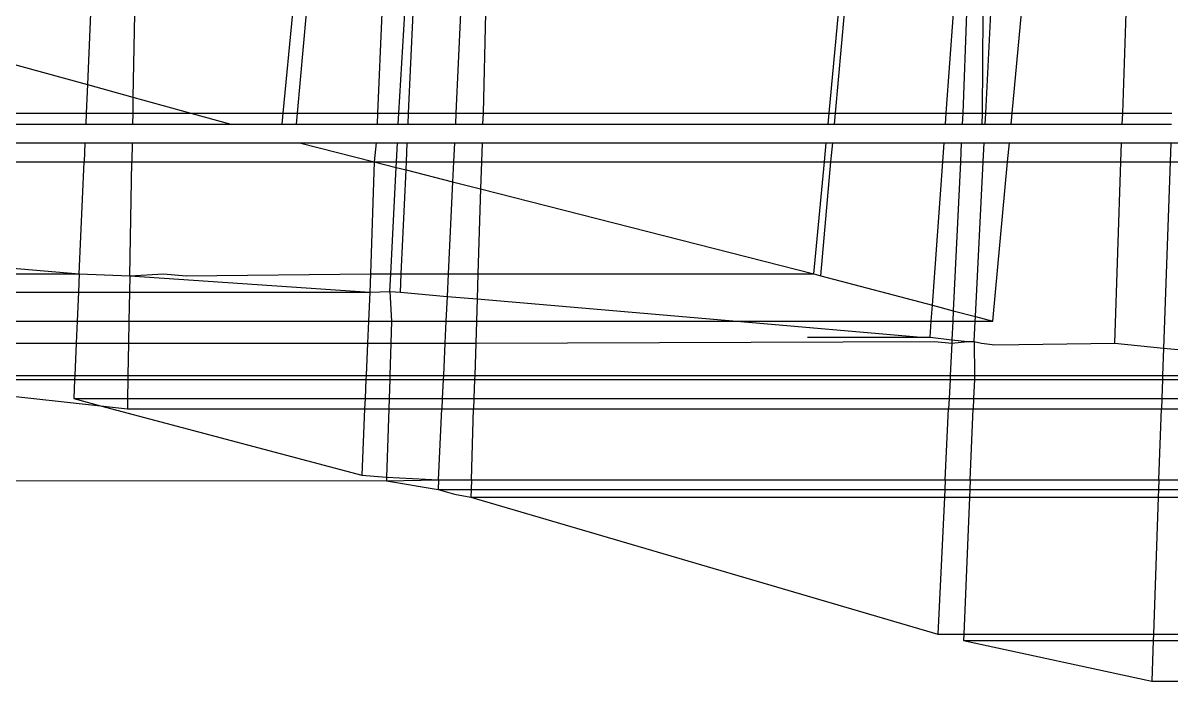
# Model space of a CAD drawing. Extents: x -24961 to 905641, y -154323 to 635957.
# Drawn here: x 396161.35 to 396170.37, y -143413.15 to -143407.97 of the extents above; entities that cross this region are included whole.
import ezdxf

# ---------------------------------------------------------------- set-up
doc = ezdxf.new("R2010")
doc.units = 0
doc.header["$LTSCALE"] = 1000
doc.header["$MEASUREMENT"] = 0

msp = doc.modelspace()

# ---------------------------------------------------------------- linework, layer by layer
for p, q in [((396161.904, -143407.2583), (396161.8516, -143408.4587)), ((396162.233, -143407.2583), (396162.2097, -143408.5571)), ((396163.3905, -143408.6819), (396163.4668, -143407.8965)), ((396163.5039, -143408.6819), (396163.5745, -143407.8965)), ((396164.166, -143407.8965), (396164.1315, -143408.6819)), ((396164.2995, -143408.6819), (396164.3471, -143407.8965)), ((396164.3762, -143408.6819), (396164.4123, -143407.8965)), ((396164.7847, -143407.8965), (396164.7474, -143408.6819)), ((396164.9802, -143407.8965), (396164.9606, -143408.6819)), ((396167.6801, -143408.6819), (396167.7536, -143407.8965)), ((396167.7297, -143408.6819), (396167.8006, -143407.8965)), ((396168.6012, -143408.6819), (396168.6577, -143407.8965)), ((396168.7616, -143407.8965), (396168.7303, -143408.6819)), ((396168.8899, -143407.8965), (396168.8829, -143408.6819)), ((396168.9112, -143408.6819), (396168.9506, -143407.8965)), ((396169.1195, -143408.6819), (396169.1929, -143407.8965)), ((396169.9878, -143408.6819), (396170.0151, -143407.8965)), ((396160.373, -143408.0512), (396161.8516, -143408.4587)), ((396161.8516, -143408.4587), (396161.8419, -143408.6819)), ((396161.8516, -143408.4587), (396162.2097, -143408.5571)), ((396162.2097, -143408.5571), (396162.2074, -143408.6819)), ((396162.2097, -143408.5571), (396162.6633, -143408.6819)), ((396160.1047, -143408.6819), (396161.8419, -143408.6819)), ((396161.8419, -143408.6819), (396161.8381, -143408.7688)), ((396161.8419, -143408.6819), (396162.2074, -143408.6819)), ((396162.2074, -143408.6819), (396162.2059, -143408.7688)), ((396162.2074, -143408.6819), (396162.6633, -143408.6819)), ((396162.6633, -143408.6819), (396162.9796, -143408.7688)), ((396162.6633, -143408.6819), (396163.3905, -143408.6819)), ((396163.382, -143408.7688), (396163.3905, -143408.6819)), ((396163.3905, -143408.6819), (396163.5039, -143408.6819)), ((396163.4958, -143408.7688), (396163.5039, -143408.6819)), ((396163.5039, -143408.6819), (396164.1315, -143408.6819)), ((396164.1315, -143408.6819), (396164.1279, -143408.7688)), ((396164.1315, -143408.6819), (396164.2995, -143408.6819)), ((396164.2951, -143408.7688), (396164.2995, -143408.6819)), ((396164.2995, -143408.6819), (396164.3762, -143408.6819)), ((396164.3723, -143408.7688), (396164.3762, -143408.6819)), ((396164.3762, -143408.6819), (396164.7474, -143408.6819)), ((396164.7474, -143408.6819), (396164.7433, -143408.7688)), ((396164.7474, -143408.6819), (396164.9606, -143408.6819)), ((396164.9606, -143408.6819), (396164.9578, -143408.7688)), ((396164.9606, -143408.6819), (396167.6801, -143408.6819)), ((396167.672, -143408.7688), (396167.6801, -143408.6819)), ((396167.6801, -143408.6819), (396167.7297, -143408.6819)), ((396167.7219, -143408.7688), (396167.7297, -143408.6819)), ((396167.7297, -143408.6819), (396168.6012, -143408.6819)), ((396168.595, -143408.7688), (396168.6012, -143408.6819)), ((396168.6012, -143408.6819), (396168.7303, -143408.6819)), ((396168.7303, -143408.6819), (396168.7263, -143408.7688)), ((396168.7303, -143408.6819), (396168.8829, -143408.6819)), ((396168.8829, -143408.6819), (396168.8798, -143408.7688)), ((396168.8829, -143408.6819), (396168.9112, -143408.6819)), ((396168.9071, -143408.7688), (396168.9112, -143408.6819)), ((396168.9112, -143408.6819), (396169.1195, -143408.6819)), ((396169.1113, -143408.7688), (396169.1195, -143408.6819)), ((396169.1195, -143408.6819), (396169.9878, -143408.6819)), ((396169.9848, -143408.7688), (396169.9878, -143408.6819)), ((396169.9878, -143408.6819), (396170.3735, -143408.6819)), ((396160.1031, -143408.7688), (396161.8381, -143408.7688)), ((396161.8381, -143408.7688), (396162.2059, -143408.7688)), ((396162.2059, -143408.7688), (396162.9796, -143408.7688)), ((396162.9796, -143408.7688), (396163.382, -143408.7688)), ((396163.382, -143408.7688), (396163.4958, -143408.7688)), ((396163.4958, -143408.7688), (396164.1279, -143408.7688)), ((396164.1279, -143408.7688), (396164.2951, -143408.7688)), ((396164.2951, -143408.7688), (396164.3723, -143408.7688)), ((396164.3723, -143408.7688), (396164.7433, -143408.7688)), ((396164.7433, -143408.7688), (396164.9578, -143408.7688)), ((396164.9578, -143408.7688), (396167.672, -143408.7688)), ((396167.672, -143408.7688), (396167.7219, -143408.7688)), ((396167.7219, -143408.7688), (396168.595, -143408.7688)), ((396168.595, -143408.7688), (396168.7263, -143408.7688)), ((396168.7263, -143408.7688), (396168.8798, -143408.7688)), ((396168.8798, -143408.7688), (396168.9071, -143408.7688)), ((396168.9071, -143408.7688), (396169.1113, -143408.7688)), ((396169.1113, -143408.7688), (396169.9848, -143408.7688)), ((396169.9848, -143408.7688), (396170.3704, -143408.7688)), ((396160.1005, -143408.9151), (396161.8317, -143408.9151)), ((396161.8317, -143408.9151), (396161.8252, -143409.0652)), ((396161.8317, -143408.9151), (396162.2032, -143408.9151)), ((396162.2032, -143408.9151), (396162.2005, -143409.0652)), ((396162.2032, -143408.9151), (396163.5179, -143408.9151)), ((396163.5179, -143408.9151), (396164.1063, -143409.0652)), ((396163.5179, -143408.9151), (396164.1216, -143408.9151)), ((396164.1216, -143408.9151), (396164.1063, -143409.0652)), ((396164.1216, -143408.9151), (396164.2876, -143408.9151)), ((396164.28, -143409.0652), (396164.2876, -143408.9151)), ((396164.2876, -143408.9151), (396164.3656, -143408.9151)), ((396164.3587, -143409.0652), (396164.3656, -143408.9151)), ((396164.3656, -143408.9151), (396164.7363, -143408.9151)), ((396164.7363, -143408.9151), (396164.7292, -143409.0652)), ((396164.7363, -143408.9151), (396164.9532, -143408.9151)), ((396164.9532, -143408.9151), (396164.9484, -143409.0652)), ((396164.9532, -143408.9151), (396167.6583, -143408.9151)), ((396167.6443, -143409.0652), (396167.6583, -143408.9151)), ((396167.6583, -143408.9151), (396167.7087, -143408.9151)), ((396167.6952, -143409.0652), (396167.7087, -143408.9151)), ((396167.7087, -143408.9151), (396168.5845, -143408.9151)), ((396168.5737, -143409.0652), (396168.5845, -143408.9151)), ((396168.5845, -143408.9151), (396168.7193, -143408.9151)), ((396168.7193, -143408.9151), (396168.7122, -143409.0652)), ((396168.7193, -143408.9151), (396168.8996, -143408.9151)), ((396168.892, -143409.0652), (396168.8996, -143408.9151)), ((396168.8996, -143408.9151), (396169.0977, -143408.9151)), ((396169.0836, -143409.0652), (396169.0977, -143408.9151)), ((396169.0977, -143408.9151), (396169.9797, -143408.9151)), ((396169.9745, -143409.0652), (396169.9797, -143408.9151)), ((396169.9797, -143408.9151), (396170.3653, -143408.9151)), ((396170.3653, -143408.9151), (396170.36, -143409.0652)), ((396170.3653, -143408.9151), (396170.7477, -143408.9151)), ((396160.0978, -143409.0652), (396161.8252, -143409.0652)), ((396161.7868, -143409.9469), (396161.8252, -143409.0652)), ((396161.8252, -143409.0652), (396162.2005, -143409.0652)), ((396162.1845, -143409.9606), (396162.2005, -143409.0652)), ((396162.2005, -143409.0652), (396164.1063, -143409.0652)), ((396164.1063, -143409.0652), (396164.0766, -143409.9469)), ((396164.1063, -143409.0652), (396164.2777, -143409.109)), ((396164.1063, -143409.0652), (396164.28, -143409.0652)), ((396164.2351, -143409.9469), (396164.2777, -143409.109)), ((396164.2777, -143409.109), (396164.28, -143409.0652)), ((396164.2777, -143409.109), (396164.3558, -143409.1289)), ((396164.28, -143409.0652), (396164.3587, -143409.0652)), ((396164.3183, -143409.9469), (396164.3558, -143409.1289)), ((396164.3558, -143409.1289), (396164.3587, -143409.0652)), ((396164.3558, -143409.1289), (396164.7218, -143409.2223)), ((396164.3587, -143409.0652), (396164.7292, -143409.0652)), ((396164.7292, -143409.0652), (396164.7218, -143409.2223)), ((396164.7292, -143409.0652), (396164.9484, -143409.0652)), ((396164.9484, -143409.0652), (396164.9417, -143409.2784)), ((396164.9484, -143409.0652), (396167.6443, -143409.0652)), ((396167.5618, -143409.9469), (396167.6443, -143409.0652)), ((396167.6144, -143409.9606), (396167.6952, -143409.0652)), ((396167.6443, -143409.0652), (396167.6952, -143409.0652)), ((396167.6952, -143409.0652), (396168.5737, -143409.0652)), ((396168.4926, -143410.1931), (396168.5737, -143409.0652)), ((396168.5737, -143409.0652), (396168.7122, -143409.0652)), ((396168.7122, -143409.0652), (396168.6566, -143410.2365)), ((396168.7122, -143409.0652), (396168.892, -143409.0652)), ((396168.83, -143410.2823), (396168.892, -143409.0652)), ((396168.892, -143409.0652), (396169.0836, -143409.0652)), ((396168.9664, -143410.3184), (396169.0836, -143409.0652)), ((396169.0836, -143409.0652), (396169.9745, -143409.0652)), ((396169.9249, -143410.4918), (396169.9745, -143409.0652)), ((396169.9745, -143409.0652), (396170.36, -143409.0652)), ((396170.36, -143409.0652), (396170.3085, -143410.5295)), ((396170.36, -143409.0652), (396170.7471, -143409.0652)), ((396164.7218, -143409.2223), (396164.6874, -143409.9469)), ((396164.7218, -143409.2223), (396164.9417, -143409.2784)), ((396164.9417, -143409.2784), (396164.9204, -143409.9469)), ((396164.9417, -143409.2784), (396167.5618, -143409.9469)), ((396155.1125, -143409.3791), (396161.7868, -143409.9469)), ((396160.0819, -143409.9469), (396161.7868, -143409.9469)), ((396161.7868, -143409.9469), (396161.7805, -143410.091)), ((396161.7868, -143409.9469), (396162.1845, -143409.9606)), ((396162.1845, -143409.9606), (396162.4503, -143409.9469)), ((396162.4503, -143409.9469), (396162.6267, -143409.9606)), ((396162.6267, -143409.9606), (396164.0766, -143409.9469)), ((396164.0766, -143409.9469), (396164.0703, -143410.091)), ((396164.0766, -143409.9469), (396164.2351, -143409.9469)), ((396164.2281, -143410.0841), (396164.2351, -143409.9469)), ((396164.2351, -143409.9469), (396164.3183, -143409.9469)), ((396164.3117, -143410.091), (396164.3183, -143409.9469)), ((396164.3183, -143409.9469), (396164.6874, -143409.9469)), ((396164.6874, -143409.9469), (396164.679, -143410.1229)), ((396164.6874, -143409.9469), (396164.9204, -143409.9469)), ((396164.9204, -143409.9469), (396164.9142, -143410.1431)), ((396164.9204, -143409.9469), (396167.5618, -143409.9469)), ((396167.5618, -143409.9469), (396167.6144, -143409.9606)), ((396162.1845, -143409.9606), (396162.1821, -143410.091)), ((396162.1845, -143409.9606), (396164.0703, -143410.091)), ((396167.6144, -143409.9606), (396168.4926, -143410.1931)), ((396160.0793, -143410.091), (396161.7805, -143410.091)), ((396161.7805, -143410.091), (396161.7706, -143410.3184)), ((396161.7805, -143410.091), (396162.1821, -143410.091)), ((396162.1821, -143410.091), (396162.178, -143410.3184)), ((396162.1821, -143410.091), (396164.0703, -143410.091)), ((396164.0703, -143410.091), (396164.0604, -143410.3184)), ((396164.0703, -143410.091), (396164.2281, -143410.0841)), ((396164.2281, -143410.0841), (396164.2699, -143410.0877)), ((396164.2281, -143410.0841), (396164.2425, -143410.3184)), ((396164.2699, -143410.0877), (396164.3117, -143410.091)), ((396164.3117, -143410.091), (396164.679, -143410.1229)), ((396164.679, -143410.1229), (396164.6697, -143410.3184)), ((396164.679, -143410.1229), (396164.9142, -143410.1431)), ((396164.9142, -143410.1431), (396164.9087, -143410.3184)), ((396164.9142, -143410.1431), (396166.9544, -143410.3184)), ((396168.4836, -143410.3184), (396168.4926, -143410.1931)), ((396168.4926, -143410.1931), (396168.6566, -143410.2365)), ((396160.0753, -143410.3184), (396161.7706, -143410.3184)), ((396161.7706, -143410.3184), (396161.763, -143410.4918)), ((396161.7706, -143410.3184), (396162.178, -143410.3184)), ((396162.178, -143410.3184), (396162.1749, -143410.4918)), ((396162.178, -143410.3184), (396164.0604, -143410.3184)), ((396164.0604, -143410.3184), (396164.0528, -143410.4918)), ((396164.0604, -143410.3184), (396164.2425, -143410.3184)), ((396164.2425, -143410.3184), (396164.2369, -143410.4918)), ((396164.2425, -143410.3184), (396164.6697, -143410.3184)), ((396164.6697, -143410.3184), (396164.6615, -143410.4918)), ((396164.6697, -143410.3184), (396164.9087, -143410.3184)), ((396164.9087, -143410.3184), (396164.9032, -143410.4918)), ((396164.9087, -143410.3184), (396166.9544, -143410.3184)), ((396166.9544, -143410.3184), (396168.4035, -143410.4429)), ((396166.9544, -143410.3184), (396168.4836, -143410.3184)), ((396168.4746, -143410.4429), (396168.4836, -143410.3184)), ((396168.4836, -143410.3184), (396168.6527, -143410.3184)), ((396168.6527, -143410.3184), (396168.6458, -143410.4637)), ((396168.6566, -143410.2365), (396168.6527, -143410.3184)), ((396168.6527, -143410.3184), (396168.8282, -143410.3184)), ((396168.6566, -143410.2365), (396168.83, -143410.2823)), ((396168.82, -143410.4787), (396168.8282, -143410.3184)), ((396168.8282, -143410.3184), (396168.83, -143410.2823)), ((396168.8282, -143410.3184), (396168.9664, -143410.3184)), ((396168.83, -143410.2823), (396168.9664, -143410.3184)), ((396160.0721, -143410.4918), (396161.763, -143410.4918)), ((396161.763, -143410.4918), (396161.7519, -143410.746)), ((396161.763, -143410.4918), (396162.1749, -143410.4918)), ((396162.1749, -143410.4918), (396162.1703, -143410.746)), ((396162.1749, -143410.4918), (396164.0528, -143410.4918)), ((396164.0528, -143410.4918), (396164.0417, -143410.746)), ((396164.0528, -143410.4918), (396164.2369, -143410.4918)), ((396164.2369, -143410.4918), (396164.2287, -143410.746)), ((396164.2369, -143410.4918), (396164.6615, -143410.4918)), ((396164.6615, -143410.4918), (396164.6494, -143410.746)), ((396164.6615, -143410.4918), (396164.9032, -143410.4918)), ((396164.9032, -143410.4918), (396164.8951, -143410.746)), ((396164.9032, -143410.4918), (396168.511, -143410.4787)), ((396167.5112, -143410.4429), (396168.4035, -143410.4429)), ((396168.4035, -143410.4429), (396168.4746, -143410.4429)), ((396168.4746, -143410.4429), (396168.6458, -143410.4637)), ((396168.511, -143410.4787), (396168.6445, -143410.4918)), ((396168.6445, -143410.4918), (396168.6324, -143410.746)), ((396168.6458, -143410.4637), (396168.6445, -143410.4918)), ((396168.6445, -143410.4918), (396168.7695, -143410.4787)), ((396168.6458, -143410.4637), (396168.7695, -143410.4787)), ((396168.7695, -143410.4787), (396168.82, -143410.4787)), ((396168.82, -143410.4787), (396168.8777, -143410.4918)), ((396168.82, -143410.4787), (396168.8236, -143410.746)), ((396168.8777, -143410.4918), (396168.9831, -143410.5046)), ((396168.9831, -143410.5046), (396169.9249, -143410.4918)), ((396169.9249, -143410.4918), (396170.3085, -143410.5295)), ((396170.3085, -143410.5295), (396170.3009, -143410.746)), ((396170.3085, -143410.5295), (396170.7408, -143410.572)), ((396160.0676, -143410.746), (396161.7519, -143410.746)), ((396161.7519, -143410.746), (396161.7506, -143410.7758)), ((396161.7519, -143410.746), (396162.1703, -143410.746)), ((396162.1703, -143410.746), (396162.1698, -143410.7758)), ((396162.1703, -143410.746), (396164.0417, -143410.746)), ((396164.0417, -143410.746), (396164.0404, -143410.7758)), ((396164.0417, -143410.746), (396164.2287, -143410.746)), ((396164.2287, -143410.746), (396164.2278, -143410.7758)), ((396164.2287, -143410.746), (396164.6494, -143410.746)), ((396164.6494, -143410.746), (396164.648, -143410.7758)), ((396164.6494, -143410.746), (396164.8951, -143410.746)), ((396164.8951, -143410.746), (396164.8942, -143410.7758)), ((396164.8951, -143410.746), (396168.6324, -143410.746)), ((396168.6324, -143410.746), (396168.631, -143410.7758)), ((396168.6324, -143410.746), (396168.8236, -143410.746)), ((396168.8236, -143410.746), (396168.8223, -143410.7758)), ((396168.8236, -143410.746), (396170.3009, -143410.746)), ((396170.3009, -143410.746), (396170.2998, -143410.7758)), ((396170.3009, -143410.746), (396170.7401, -143410.746)), ((396160.067, -143410.7758), (396161.9543, -143410.9829)), ((396160.067, -143410.7758), (396161.7506, -143410.7758)), ((396161.7506, -143410.7758), (396161.744, -143410.927)), ((396161.7506, -143410.7758), (396162.1698, -143410.7758)), ((396162.1698, -143410.7758), (396162.1671, -143410.927)), ((396162.1698, -143410.7758), (396164.0404, -143410.7758)), ((396164.0404, -143410.7758), (396164.0339, -143410.927)), ((396164.0404, -143410.7758), (396164.2278, -143410.7758)), ((396164.2278, -143410.7758), (396164.2229, -143410.927)), ((396164.2278, -143410.7758), (396164.648, -143410.7758)), ((396164.648, -143410.7758), (396164.6408, -143410.927)), ((396164.648, -143410.7758), (396164.8942, -143410.7758)), ((396164.8942, -143410.7758), (396164.8894, -143410.927)), ((396164.8942, -143410.7758), (396168.631, -143410.7758)), ((396168.631, -143410.7758), (396168.6238, -143410.927)), ((396168.631, -143410.7758), (396168.8223, -143410.7758)), ((396168.8223, -143410.7758), (396168.816, -143410.927)), ((396168.8223, -143410.7758), (396170.2998, -143410.7758)), ((396170.2998, -143410.7758), (396170.2945, -143410.927)), ((396170.2998, -143410.7758), (396170.74, -143410.7758)), ((396161.744, -143410.927), (396161.9543, -143410.9829)), ((396161.744, -143410.927), (396162.1671, -143410.927)), ((396162.1671, -143410.927), (396162.1657, -143411.0061)), ((396162.1671, -143410.927), (396164.0339, -143410.927)), ((396164.0339, -143410.927), (396164.0304, -143411.0061)), ((396164.0339, -143410.927), (396164.2229, -143410.927)), ((396164.2229, -143410.927), (396164.2204, -143411.0061)), ((396164.2229, -143410.927), (396164.6408, -143410.927)), ((396164.6408, -143410.927), (396164.6371, -143411.0061)), ((396164.6408, -143410.927), (396164.8894, -143410.927)), ((396164.8894, -143410.927), (396164.8868, -143411.0061)), ((396164.8894, -143410.927), (396168.6238, -143410.927)), ((396168.6238, -143410.927), (396168.62, -143411.0061)), ((396168.6238, -143410.927), (396168.816, -143410.927)), ((396168.816, -143410.927), (396168.8128, -143411.0061)), ((396168.816, -143410.927), (396170.2945, -143410.927)), ((396170.2945, -143410.927), (396170.2917, -143411.0061)), ((396170.2945, -143410.927), (396170.7394, -143410.927)), ((396161.9543, -143410.9829), (396162.1657, -143411.0061)), ((396161.9543, -143410.9829), (396164.0076, -143411.5293)), ((396162.1657, -143411.0061), (396164.0304, -143411.0061)), ((396164.0304, -143411.0061), (396164.0076, -143411.5293)), ((396164.0304, -143411.0061), (396164.2204, -143411.0061)), ((396164.2204, -143411.0061), (396164.203, -143411.5448)), ((396164.2204, -143411.0061), (396164.6371, -143411.0061)), ((396164.6105, -143411.5658), (396164.6371, -143411.0061)), ((396164.6371, -143411.0061), (396164.8868, -143411.0061)), ((396164.8691, -143411.5658), (396164.8868, -143411.0061)), ((396164.8868, -143411.0061), (396168.62, -143411.0061)), ((396168.5935, -143411.5658), (396168.62, -143411.0061)), ((396168.62, -143411.0061), (396168.8128, -143411.0061)), ((396168.7895, -143411.5658), (396168.8128, -143411.0061)), ((396168.8128, -143411.0061), (396170.2917, -143411.0061)), ((396170.2721, -143411.5658), (396170.2917, -143411.0061)), ((396170.2917, -143411.0061), (396170.739, -143411.0061)), ((396155.0739, -143411.5658), (396164.2021, -143411.574)), ((396164.0076, -143411.5293), (396164.203, -143411.5448)), ((396164.203, -143411.5448), (396164.2021, -143411.574)), ((396164.2021, -143411.574), (396164.6105, -143411.5658)), ((396164.2021, -143411.574), (396164.607, -143411.64)), ((396164.203, -143411.5448), (396164.6105, -143411.5658)), ((396164.6105, -143411.5658), (396164.607, -143411.64)), ((396164.6105, -143411.5658), (396164.8691, -143411.5658)), ((396164.8691, -143411.5658), (396164.8667, -143411.64)), ((396164.8691, -143411.5658), (396168.5935, -143411.5658)), ((396168.5935, -143411.5658), (396168.59, -143411.64)), ((396168.5935, -143411.5658), (396168.7895, -143411.5658)), ((396168.7895, -143411.5658), (396168.7864, -143411.64)), ((396168.7895, -143411.5658), (396170.2721, -143411.5658)), ((396170.2721, -143411.5658), (396170.2694, -143411.64)), ((396170.2721, -143411.5658), (396170.7367, -143411.5658)), ((396164.607, -143411.64), (396164.7356, -143411.6773)), ((396164.607, -143411.64), (396164.8667, -143411.64)), ((396164.8667, -143411.64), (396164.8648, -143411.7023)), ((396164.8667, -143411.64), (396168.59, -143411.64)), ((396168.59, -143411.64), (396168.587, -143411.7023)), ((396168.59, -143411.64), (396168.7864, -143411.64)), ((396168.7864, -143411.64), (396168.7838, -143411.7023)), ((396168.7864, -143411.64), (396170.2694, -143411.64)), ((396170.2694, -143411.64), (396170.2673, -143411.7023)), ((396170.2694, -143411.64), (396170.7364, -143411.64)), ((396164.7356, -143411.6773), (396164.8648, -143411.7023)), ((396164.8648, -143411.7023), (396168.5359, -143412.7785)), ((396164.8648, -143411.7023), (396168.587, -143411.7023)), ((396168.587, -143411.7023), (396168.5359, -143412.7785)), ((396168.587, -143411.7023), (396168.7838, -143411.7023)), ((396168.7838, -143411.7023), (396168.7391, -143412.7785)), ((396168.7838, -143411.7023), (396170.2673, -143411.7023)), ((396170.2673, -143411.7023), (396170.2294, -143412.7785)), ((396170.2673, -143411.7023), (396170.7361, -143411.7023)), ((396168.5359, -143412.7785), (396168.7391, -143412.7785)), ((396168.7391, -143412.7785), (396168.737, -143412.8293)), ((396168.737, -143412.8293), (396170.2164, -143413.1469)), ((396168.737, -143412.8293), (396170.2276, -143412.8293)), ((396168.7391, -143412.7785), (396170.2294, -143412.7785)), ((396170.2276, -143412.8293), (396170.2164, -143413.1469)), ((396170.2294, -143412.7785), (396170.2276, -143412.8293)), ((396170.2276, -143412.8293), (396170.7315, -143412.8293)), ((396170.2294, -143412.7785), (396170.7317, -143412.7785)), ((396170.2164, -143413.1469), (396170.7302, -143413.1469))]:
    msp.add_line(p, q)

doc.saveas('drawing.dxf')
